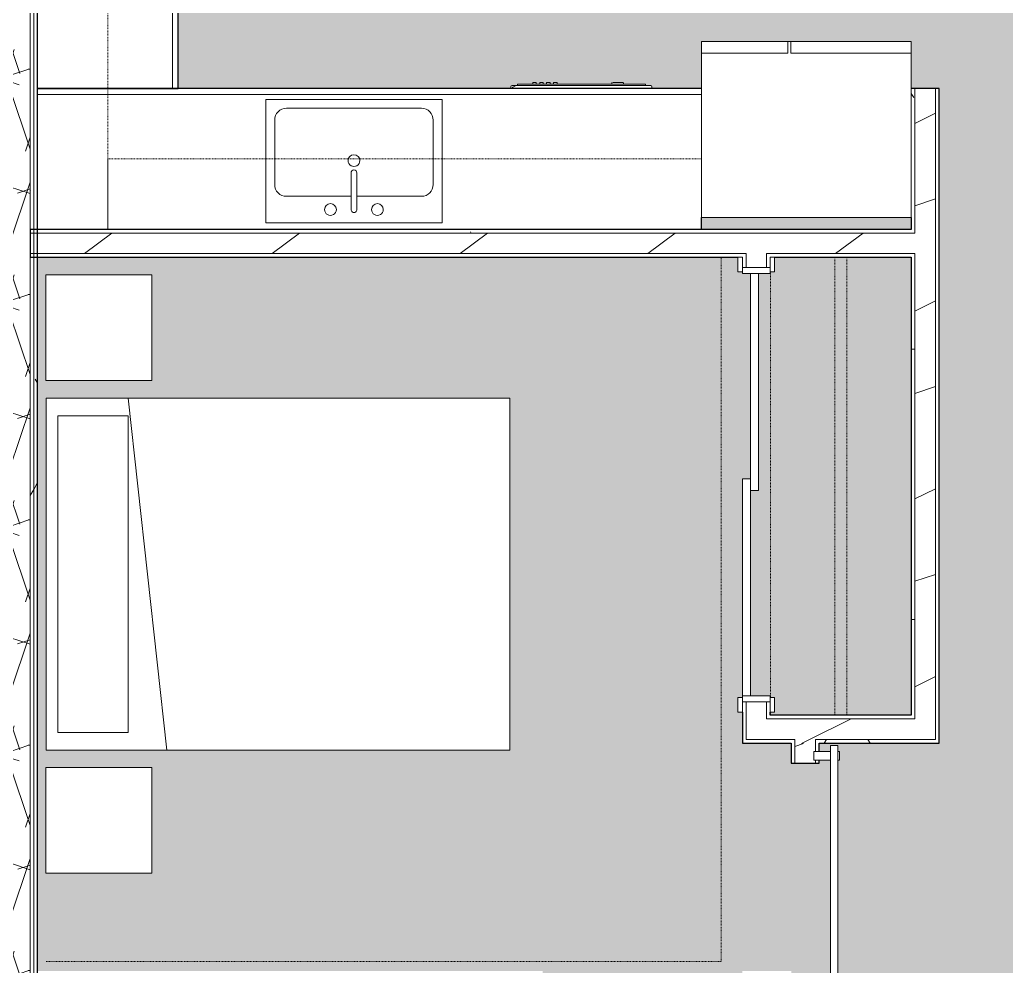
# Model space of a CAD drawing. Header units: inches. Extents: x -4830 to -242, y 9551 to 12925.
# Drawn here: x -2916.3 to -2748.3, y 10524 to 10685.3 of the extents above; entities that cross this region are included whole.
import ezdxf

# ---------------------------------------------------------------- set-up
doc = ezdxf.new("R2010")
doc.units = ezdxf.units.IN
doc.header["$MEASUREMENT"] = 0
doc.linetypes.add('Dash', pattern=[0.25, 0.125, -0.125])
for name, color, linetype, lineweight in [('0-1', 7, 'Continuous', 5), ('0-2', 7, 'Continuous', 9), ('A-AREA-PATT-1', 254, 'Continuous', 9), ('A-DOOR-1', 7, 'Continuous', 9), ('A-DOOR-2', 50, 'Continuous', 13), ('A-DOOR-3', 250, 'Continuous', 25), ('A-DOOR-FRAM-1', 50, 'Continuous', 13), ('A-WALL-1', 250, 'Continuous', 25), ('A-WALL-2', 7, 'Continuous', 9), ('A-WALL-PATT-1', 7, 'Continuous', 9), ('A-WALL-PATT-2', 8, 'Continuous', 9), ('A-WALL-PATT-3', 253, 'Continuous', 9), ('I-FURN-1', 7, 'Continuous', 9), ('I-FURN-HDLN-1', 7, 'Dash', 9), ('I-WALL-1', 250, 'Continuous', 25), ('P-SANR-FIXT-1', 7, 'Continuous', 9), ('Q-CASE-1', 250, 'Continuous', 25), ('Q-CASE-2', 7, 'Continuous', 9), ('Q-CASE-HDLN-1', 7, 'Dash', 9), ('Q-SPCQ-1', 7, 'Continuous', 9)]:
    doc.layers.add(name, color=color, linetype=linetype, lineweight=lineweight)
pattern_1 = [(0, (0, 0), (61.44, 15.36), [2.534, -43.546, 2.534, -43.546, -245.76]), (0, (0, 0), (61.44, 15.36), [-92.16, 2.534, -89.626, 2.534, -43.546, -107.52]), (0, (0, 0), (61.44, 15.36), [-230.4, 2.534, -28.186, 2.534, -74.266]), (120, (23.04, 7.68), (-44.02215, 45.5286), [2.534, -43.546, 2.534, -43.546, -245.76]), (120, (23.04, 7.68), (-44.02215, 45.5286), [-92.16, 2.534, -89.626, 2.534, -43.546, -107.52]), (120, (23.04, 7.68), (-44.02215, 45.5286), [-230.4, 2.534, -28.186, 2.534, -74.266]), (240, (30.72, 38.4), (-17.41785, -60.8886), [2.534, -43.546, 2.534, -43.546, -245.76]), (240, (30.72, 38.4), (-17.41785, -60.8886), [-92.16, 2.534, -89.626, 2.534, -43.546, -107.52]), (240, (30.72, 38.4), (-17.41785, -60.8886), [-230.4, 2.534, -28.186, 2.534, -74.266])]
pattern_2 = [(216.87, (12.795, 31.987), (95.9612857, 63.9749714), [15.994, -143.942]), (206.565, (31.987, 22.391), (-31.986981, -31.986924), [35.763, -35.763]), (198.435, (31.987, 6.397), (-63.974746, -31.987128), [20.231, -80.922])]

# ---------------------------------------------------------------- blocks, each defined once
blk = doc.blocks.new('FOLDING_SLIDING CLOSET - 72_ x 80_-1372823-FLOOR PLAN - 2ND FLOOR')
at = {"layer": 'A-DOOR-1'}
for p, q in [((-36.25, 3), (-38.75, 3)), ((-38.75, 3), (-38.75, 2.25)), ((-38.75, 2.25), (-36.25, 2.25)), ((-36.25, 2.25), (-36.25, 3)), ((38.75, 3), (36.25, 3)), ((36.25, 3), (36.25, 2.25)), ((36.25, 2.25), (38.75, 2.25)), ((38.75, 2.25), (38.75, 3)), ((-36.25, -2.5), (-38.75, -2.5)), ((-38.75, -2.5), (-38.75, -3.25)), ((-38.75, -3.25), (-36.25, -3.25)), ((-36.25, -3.25), (-36.25, -2.5)), ((38.75, -2.5), (36.25, -2.5)), ((36.25, -2.5), (36.25, -3.25)), ((36.25, -3.25), (38.75, -3.25)), ((38.75, -3.25), (38.75, -2.5))]:
    blk.add_line(p, q, dxfattribs=at)
at = {"layer": 'A-DOOR-2'}
for p, q in [((1, 2.25), (-36, 2.25)), ((-36, 2.25), (-36, 0.87)), ((1, 0.87), (1, 2.25)), ((-36, 0.87), (1, 0.87)), ((36, 0.87), (-1, 0.87)), ((-1, 0.87), (-1, -0.5)), ((36, -0.5), (36, 0.87)), ((-1, -0.5), (36, -0.5))]:
    blk.add_line(p, q, dxfattribs=at)
at = {"layer": 'A-DOOR-FRAM-1'}
for p, q in [((-36, 2.25), (-37, 2.25)), ((-37, 2.25), (-37, -2.5)), ((-36, -2.5), (-36, 2.25)), ((36, 2.25), (36, -2.5)), ((37, 2.25), (36, 2.25)), ((37, -2.5), (37, 2.25)), ((-37, -2.5), (-36, -2.5)), ((36, -2.5), (37, -2.5))]:
    blk.add_line(p, q, dxfattribs=at)
blk = doc.blocks.new('Refrigerator_-_Side-by-Side_6047 - 36_ X 30_-1372843-FLOOR PLAN - 2ND FLOOR')
at = {"layer": 'Q-SPCQ-1'}
for p, q in [((-17.88, 15.58), (17.87, 15.58)), ((-17.88, -14.42), (-17.88, 15.58)), ((-17.88, 15.58), (-3.13, 15.58)), ((-17.88, 15.58), (-17.88, 13.58)), ((-3.13, 13.58), (-3.13, 15.58)), ((-2.63, 15.58), (17.87, 15.58)), ((-2.63, 15.58), (-2.63, 13.58)), ((17.87, 15.58), (17.87, -14.42)), ((17.87, 13.58), (17.87, 15.58)), ((-3.13, 13.58), (-17.88, 13.58)), ((17.87, 13.58), (-2.63, 13.58)), ((17.87, -14.42), (-17.88, -14.42))]:
    blk.add_line(p, q, dxfattribs=at)
blk = doc.blocks.new('OD_CW_Base Cabinet - OD_CW_Base Cabinet-1965007-FLOOR PLAN - 2ND FLOOR')
at = {"layer": 'Q-CASE-1'}
for p, q in [((0.74, 24), (0.74, 22)), ((0.74, 0), (113.84, 0))]:
    blk.add_line(p, q, dxfattribs=at)
at = {"layer": 'Q-CASE-2'}
for p, q in [((0.74, 22), (0.74, 24)), ((0.74, 1), (113.84, 1)), ((113.84, 1), (0.74, 1)), ((113.84, 0), (0.74, 0))]:
    blk.add_line(p, q, dxfattribs=at)
blk = doc.blocks.new('Sink Kitchen-Single - 30_ x 21_-366345-FLOOR PLAN - 2ND FLOOR')
at = {"layer": 'P-SANR-FIXT-1'}
for p, q in [((15.62, 10.59), (-14.38, 10.59)), ((-14.38, 10.59), (-14.38, -10.41)), ((15.62, -10.41), (15.62, 10.59)), ((0.12, 8.34), (0.12, 2.09)), ((1.12, 8.34), (1.12, 2.09)), ((0.12, 6.09), (-10.88, 6.09)), ((12.12, 6.09), (1.12, 6.09)), ((-12.88, 4.09), (-12.88, -6.91)), ((14.12, -6.91), (14.12, 4.09)), ((-10.88, -8.91), (12.12, -8.91)), ((-14.38, -10.41), (15.62, -10.41))]:
    blk.add_line(p, q, dxfattribs=at)
for centre, radius, start, end in [((-3.38, 8.34), 1, 360, 180), ((0.62, 8.34), 0.5, 360, 180), ((4.62, 8.34), 1, 360, 180), ((-3.38, 8.34), 1, 180, 0), ((4.62, 8.34), 1, 180, 360), ((-10.88, 4.09), 2, 90, 180), ((12.12, 4.09), 2, 360, 90), ((0.62, 2.09), 0.5, 180, 0), ((0.62, 0), 1, 360, 180), ((0.62, 0), 1, 180, 0), ((-10.88, -6.91), 2, 180, 270), ((12.12, -6.91), 2, 270, 0)]:
    blk.add_arc(centre, radius, start, end, dxfattribs=at)
blk = doc.blocks.new('Dishwasher_15404 - 34_ counter-V48-FLOOR PLAN - 2ND FLOOR')
at = {"layer": 'Q-SPCQ-1'}
for p, q in [((26.68, 24), (26.38, 24)), ((26.87, 22.93), (26.87, 23.8)), ((26.87, 0.2), (26.87, 22.93)), ((26.87, 22.91), (27.12, 22.91)), ((27.12, 22.91), (27.12, 1.09)), ((27.37, 20.28), (27.12, 20.28)), ((27.37, 20.28), (27.37, 19.69)), ((27.12, 19.69), (27.37, 19.69)), ((27.37, 19.1), (27.12, 19.1)), ((27.12, 18.51), (27.37, 18.51)), ((27.37, 19.1), (27.37, 18.51)), ((27.37, 17.92), (27.12, 17.92)), ((27.12, 17.33), (27.37, 17.33)), ((27.37, 17.92), (27.37, 17.33)), ((27.37, 16.74), (27.12, 16.74)), ((27.12, 16.15), (27.37, 16.15)), ((27.37, 16.74), (27.37, 16.15)), ((27.37, 6.79), (27.12, 6.79)), ((27.37, 6.66), (27.37, 5.81)), ((27.37, 5.81), (27.37, 4.96)), ((27.12, 4.82), (27.37, 4.82)), ((26.87, 1.09), (27.12, 1.09)), ((26.38, 0), (26.68, 0))]:
    blk.add_line(p, q, dxfattribs=at)
for centre, radius, start, end in [((25.8, 22.93), 1.07, 360, 57.5725), ((26.68, 23.8), 0.197, 0, 90), ((26.68, 0.2), 0.197, 270, 360), ((26.68, 0.2), 0.197, 285, 345)]:
    blk.add_arc(centre, radius, start, end, dxfattribs=at)
blk = doc.blocks.new('OD_CW_Base Cabinet - OD_CW_Base Cabinet-1965008-FLOOR PLAN - 2ND FLOOR')
at = {"layer": 'Q-CASE-1'}
for p, q in [((0.74, 24), (0.74, 0)), ((0.74, 0), (133.01, 0))]:
    blk.add_line(p, q, dxfattribs=at)
at = {"layer": 'Q-CASE-2'}
for p, q in [((0.74, 1), (0.74, 24)), ((0.74, 0), (0.74, 1)), ((0.74, 1), (46.97, 1)), ((46.97, 1), (0.74, 1)), ((133.01, 0), (0.74, 0)), ((70.97, 1), (133.01, 1)), ((133.01, 1), (70.97, 1))]:
    blk.add_line(p, q, dxfattribs=at)
blk = doc.blocks.new('OD_CW_Upper Cabinet - OD_CW_Upper Cabinet-1965009-FLOOR PLAN - 2ND FLOOR')
at = {"layer": 'Q-CASE-HDLN-1'}
for p, q in [((0.74, -24), (0.74, -12)), ((0.74, -12), (157.01, -12)), ((157.01, -12), (157.01, -24)), ((157.01, -24), (0.74, -24))]:
    blk.add_line(p, q, dxfattribs=at)
blk = doc.blocks.new('Interior_barn_door_18732 - Interior_barn_door_18732-V107-FLOOR PLAN - 2ND FLOOR')
at = {"layer": 'A-DOOR-1'}
for p, q in [((-57.5, -1.47), (-59, -1.47)), ((-59, -1.47), (-59, -4.32)), ((-57.5, -4.32), (-57.5, -1.47)), ((20, -1.47), (18.5, -1.47)), ((18.5, -1.47), (18.5, -4.32)), ((20, -4.32), (20, -1.47)), ((-53.22, -4.32), (-60, -4.32)), ((-60, -4.95), (-60, -4.32)), ((-60, -5.57), (-60, -4.95)), ((-53.29, -4.23), (-52.82, -4.98)), ((-52.82, -4.92), (-53.29, -5.67)), ((-53.27, -4.23), (-52.79, -4.23)), ((-52.79, -4.23), (-52.31, -4.23)), ((-52.76, -4.98), (-52.29, -4.23)), ((-52.29, -5.67), (-52.76, -4.92)), ((-23.43, -4.32), (-52.36, -4.32)), ((-50.9, -4.07), (-24.9, -4.07)), ((-23.5, -4.23), (-23.03, -4.98)), ((-23.03, -4.92), (-23.5, -5.67)), ((-23.48, -4.23), (-23, -4.23)), ((-23, -4.23), (-22.52, -4.23)), ((-22.97, -4.98), (-22.5, -4.23)), ((-22.5, -5.67), (-22.97, -4.92)), ((21, -4.32), (-22.57, -4.32)), ((21, -4.32), (21, -4.95)), ((21, -4.95), (21, -5.57)), ((-60, -5.57), (-53.21, -5.57)), ((-59, -5.57), (-59, -5.85)), ((-59, -5.85), (-57.5, -5.85)), ((-57.5, -5.85), (-57.5, -5.57)), ((-53.56, -5.67), (-53.56, -6)), ((-52.06, -5.67), (-53.56, -5.67)), ((-52.06, -6), (-53.56, -6)), ((-52.37, -5.57), (-23.42, -5.57)), ((-52.06, -6), (-52.06, -5.67)), ((-24.9, -5.82), (-50.9, -5.82)), ((-23.73, -6), (-23.73, -5.67)), ((-22.23, -5.67), (-23.73, -5.67)), ((-22.23, -6), (-23.73, -6)), ((-23.44, -6.07), (-23.69, -6.07)), ((-23.69, -6.07), (-23.44, -6.07)), ((-23.35, -6.32), (-23.63, -6.32)), ((-23.63, -6.32), (-23.63, -6.57)), ((-23.63, -6.57), (-23.35, -6.57)), ((-23.59, -6.32), (-23.59, -6.57)), ((-22.69, -6.07), (-23.44, -6.07)), ((-23.41, -6.32), (-22.49, -6.32)), ((-22.49, -6.57), (-23.41, -6.57)), ((-23.32, -6.07), (-23.32, -6.32)), ((-23.32, -6.07), (-23.32, -6.32)), ((-22.82, -6.32), (-22.82, -6.07)), ((-22.82, -6.32), (-22.82, -6.07)), ((-22.44, -6.07), (-22.69, -6.07)), ((-22.69, -6.07), (-22.44, -6.07)), ((-22.49, -6.32), (-22.67, -6.32)), ((-22.67, -6.57), (-22.49, -6.57)), ((-22.58, -5.57), (21, -5.57)), ((-22.49, -6.32), (-22.49, -6.57)), ((-22.23, -5.67), (-22.23, -6)), ((-20.62, -6.57), (-20.62, -6.32)), ((18.5, -5.57), (18.5, -5.85)), ((18.5, -5.85), (20, -5.85)), ((20, -5.85), (20, -5.57))]:
    blk.add_line(p, q, dxfattribs=at)
for points, knots in [([(-23.63, -6.32), (-23.6, -6.32), (-23.54, -6.32), (-23.46, -6.32), (-23.43, -6.32)], [-0.72570661, -0.72570661, -0.72570661, -0.72570661, -0.67955891, -0.66350319, -0.66350319, -0.66350319, -0.66350319]), ([(-23.43, -6.57), (-23.46, -6.57), (-23.54, -6.57), (-23.6, -6.57), (-23.63, -6.57)], [0.66350319, 0.66350319, 0.66350319, 0.66350319, 0.67955891, 0.72570661, 0.72570661, 0.72570661, 0.72570661]), ([(-22.49, -6.32), (-22.52, -6.32), (-22.6, -6.32), (-22.69, -6.32), (-22.7, -6.32)], [-0.1486938, -0.1486938, -0.1486938, -0.1486938, -0.13013365, -0.08496789, -0.08496789, -0.08496789, -0.08496789]), ([(-22.68, -6.57), (-22.66, -6.57), (-22.61, -6.57), (-22.52, -6.57), (-22.49, -6.57)], [0.08496789, 0.08496789, 0.08496789, 0.08496789, 0.13013365, 0.1486938, 0.1486938, 0.1486938, 0.1486938]), ([(-22.49, -6.32), (-22.05, -6.32), (-21.63, -6.32), (-21.29, -6.32), (-20.97, -6.32), (-20.67, -6.32), (-20.62, -6.32), (-20.62, -6.32)], [-0.722227, -0.722227, -0.722227, -0.722227, -0.6854273, -0.6485379, -0.6054888, -0.5563887, -0.5098073, -0.5098073, -0.5098073, -0.5098073]), ([(-20.62, -6.57), (-20.62, -6.57), (-20.67, -6.57), (-20.97, -6.57), (-21.29, -6.57), (-21.63, -6.57), (-22.05, -6.57), (-22.49, -6.57)], [0.5098073, 0.5098073, 0.5098073, 0.5098073, 0.5563887, 0.6054888, 0.6485379, 0.6854273, 0.722227, 0.722227, 0.722227, 0.722227]), ([(-20.62, -6.32), (-20.62, -6.32), (-20.63, -6.32), (-20.69, -6.32), (-20.77, -6.32), (-20.79, -6.32)], [-0.50809684, -0.50809684, -0.50809684, -0.50809684, -0.4969616, -0.43765961, -0.42483944, -0.42483944, -0.42483944, -0.42483944]), ([(-20.79, -6.57), (-20.77, -6.57), (-20.69, -6.57), (-20.63, -6.57), (-20.62, -6.57), (-20.62, -6.57)], [0.42483944, 0.42483944, 0.42483944, 0.42483944, 0.43765961, 0.4969616, 0.50809684, 0.50809684, 0.50809684, 0.50809684])]:
    blk.add_open_spline(points, degree=3, knots=knots, dxfattribs=at)
for points in [[(-22.67, -6.32), (-22.65, -6.32), (-22.6, -6.32), (-22.5, -6.32)], [(-22.5, -6.57), (-22.6, -6.57), (-22.65, -6.57), (-22.67, -6.57)], [(-22.47, -6.32), (-22.52, -6.32), (-22.58, -6.32), (-22.65, -6.32)], [(-22.63, -6.57), (-22.57, -6.57), (-22.52, -6.57), (-22.47, -6.57)], [(-22.62, -6.32), (-22.58, -6.32), (-22.54, -6.32), (-22.5, -6.32)], [(-22.5, -6.57), (-22.54, -6.57), (-22.58, -6.57), (-22.62, -6.57)]]:
    blk.add_open_spline(points, degree=3, dxfattribs=at)
at = {"layer": 'A-DOOR-3'}
for p, q in [((-50.9, -4.07), (-55.9, -4.07)), ((-55.9, -4.07), (-55.9, -4.32)), ((-50.9, -4.33), (-50.9, -4.07)), ((-19.9, -4.07), (-24.9, -4.07)), ((-24.9, -4.07), (-24.9, -4.34)), ((-19.9, -4.34), (-19.9, -4.07)), ((-55.9, -5.57), (-55.9, -5.82)), ((-55.9, -5.82), (-53.56, -5.82)), ((-52.06, -5.82), (-50.9, -5.82)), ((-50.9, -5.82), (-50.9, -5.57)), ((-24.9, -5.55), (-24.9, -5.82)), ((-24.9, -5.82), (-23.73, -5.82)), ((-22.23, -5.82), (-19.9, -5.82)), ((-19.9, -5.82), (-19.9, -5.55))]:
    blk.add_line(p, q, dxfattribs=at)
blk = doc.blocks.new('OD_CW_Upper Cabinet - OD_CW_Upper Cabinet-1965010-FLOOR PLAN - 2ND FLOOR')
at = {"layer": 'Q-CASE-HDLN-1'}
for p, q in [((0.74, -24), (0.74, -12)), ((0.74, -12), (101.84, -12)), ((101.84, -12), (101.84, -24)), ((101.84, -24), (0.74, -24))]:
    blk.add_line(p, q, dxfattribs=at)
blk = doc.blocks.new('OD_CW_Closet - OD_CW_Closet-1690852-FLOOR PLAN - 2ND FLOOR')
at = {"layer": 'Q-CASE-HDLN-1'}
for p, q in [((78.78, 24), (0.74, 24)), ((0.74, 24), (0.74, 0.73)), ((78.78, 0), (78.78, 24)), ((0.74, 13), (78.78, 13)), ((0.74, 11), (78.78, 11)), ((3.24, 0), (75.74, 0)), ((78.24, 0), (78.78, 0))]:
    blk.add_line(p, q, dxfattribs=at)
blk = doc.blocks.new('Bed-Standard - Queen 60_ x 79_-V69-FLOOR PLAN - 2ND FLOOR')
at = {"layer": 'I-FURN-1'}
for p, q in [((40.69, 37.7), (-19.31, 37.7)), ((-19.31, 37.7), (-19.31, -41.3)), ((40.69, -41.3), (40.69, 37.7)), ((-16.31, 35.7), (-16.31, 23.7)), ((-16.31, 35.7), (37.69, 35.7)), ((37.69, 35.7), (37.69, 23.7)), ((40.69, 23.7), (-19.31, 17.13)), ((-16.31, 23.7), (37.69, 23.7)), ((-19.31, -41.3), (40.69, -41.3))]:
    blk.add_line(p, q, dxfattribs=at)
at = {"layer": 'I-FURN-HDLN-1'}
for p, q in [((-55.31, 37.7), (-55.31, -77.3)), ((-55.31, -77.3), (64.69, -77.3))]:
    blk.add_line(p, q, dxfattribs=at)
blk = doc.blocks.new('Table-Night Stand - 18_ x 18_ x 24_-1352623-FLOOR PLAN - 2ND FLOOR')
at = {"layer": 'I-FURN-1'}
for p, q in [((18.15, 18), (0.15, 18)), ((0.15, 18), (0.15, 0)), ((18.15, 0), (18.15, 18)), ((0.15, 0), (18.15, 0))]:
    blk.add_line(p, q, dxfattribs=at)
blk = doc.blocks.new('CTR - 1st Phase - Unit Layouts_rvt-1-FLOOR PLAN - 2ND FLOOR')
at = {"layer": 'A-WALL-PATT-1'}
h = blk.add_hatch(dxfattribs=at)
h.set_pattern_fill('FP_3', color=256, style=0, pattern_type=2)
h.set_pattern_definition(pattern_1)
h.paths.add_polyline_path([(-2763.85, 10566.76), (-2763.85, 10645.43), (-2764.47, 10645.43), (-2764.47, 10566.76)], flags=0)
h.paths.add_polyline_path([(-2764.47, 10648.93), (-2763.85, 10648.93), (-2763.85, 10673.55), (-2764.47, 10673.55), (-2764.47, 10649.55)], flags=0)
h = blk.add_hatch(dxfattribs=at)
h.set_pattern_fill('FP_3', color=256, style=0, pattern_type=2)
h.set_pattern_definition(pattern_1)
h.paths.add_polyline_path([(-2828.02, 10648.93), (-2764.47, 10648.93), (-2764.47, 10649.55), (-2913.32, 10649.55), (-2913.32, 10648.93), (-2832.66, 10648.93)], flags=0)
h = blk.add_hatch(dxfattribs=at)
h.set_pattern_fill('FP_3', color=256, style=0, pattern_type=2)
h.set_pattern_definition(pattern_1)
h.paths.add_polyline_path([(-2780.8, 10562.01), (-2759.72, 10562.01), (-2759.72, 10562.63), (-2780.8, 10562.63)], flags=0)
h.paths.add_polyline_path([(-2784.3, 10562.01), (-2784.3, 10562.63), (-2792.62, 10562.63), (-2792.56, 10562.01), (-2784.92, 10562.01)], flags=0)
h = blk.add_hatch(dxfattribs=at)
h.set_pattern_fill('FP_3', color=256, style=0, pattern_type=2)
h.set_pattern_definition(pattern_1)
h.paths.add_polyline_path([(-2780.17, 10475.14), (-2780.17, 10481.58), (-2780.8, 10481.58), (-2780.8, 10475.14)], flags=0)
h.paths.add_polyline_path([(-2780.17, 10483.08), (-2780.17, 10522.58), (-2780.8, 10522.58), (-2780.8, 10483.08), (-2780.69, 10483.08)], flags=0)
h.paths.add_polyline_path([(-2780.8, 10558.58), (-2780.17, 10558.58), (-2780.17, 10559.08), (-2780.8, 10559.08)], flags=0)
h.paths.add_polyline_path([(-2780.17, 10560.58), (-2780.17, 10562.01), (-2780.8, 10562.01), (-2780.8, 10560.58), (-2780.43, 10560.58)], flags=0)
at = {"layer": 'A-WALL-PATT-2'}
h = blk.add_hatch(dxfattribs=at)
h.set_pattern_fill('FP_7', color=256, style=0, pattern_type=2)
h.set_pattern_definition(pattern_2)
h.paths.add_polyline_path([(-2763.84, 10566.13), (-2760.35, 10566.13), (-2760.35, 10673.55), (-2763.85, 10673.55), (-2763.85, 10566.13)], flags=0)
h = blk.add_hatch(dxfattribs=at)
h.set_pattern_fill('FP_7', color=256, style=0, pattern_type=2)
h.set_pattern_definition(pattern_2)
h.paths.add_polyline_path([(-2808.66, 10645.43), (-2763.85, 10645.43), (-2763.85, 10648.93), (-2914.57, 10648.93), (-2914.57, 10645.43), (-2828.02, 10645.43)], flags=0)
h = blk.add_hatch(dxfattribs=at)
h.set_pattern_fill('FP_7', color=256, style=0, pattern_type=2)
h.set_pattern_definition(pattern_2)
h.paths.add_polyline_path([(-2763.85, 10562.63), (-2760.35, 10562.63), (-2760.35, 10566.13), (-2789.12, 10566.11), (-2789.12, 10562.63), (-2775.34, 10562.63)], flags=0)
h = blk.add_hatch(dxfattribs=at)
h.set_pattern_fill('FP_7', color=256, style=0, pattern_type=2)
h.set_pattern_definition(pattern_2)
h.paths.add_polyline_path([(-2780.8, 10475.13), (-2780.8, 10481.58), (-2781.08, 10481.58), (-2781.08, 10483.08), (-2780.8, 10483.08), (-2780.8, 10522.58), (-2784.3, 10522.55), (-2784.3, 10475.13), (-2781.08, 10475.13)], flags=0)
h.paths.add_polyline_path([(-2781.08, 10558.58), (-2780.8, 10558.58), (-2780.8, 10559.08), (-2781.08, 10559.08), (-2781.08, 10560.58), (-2780.8, 10560.58), (-2780.8, 10562.63), (-2784.3, 10562.63), (-2784.3, 10558.58)], flags=0)
at = {"layer": 'A-WALL-1'}
for p, q in [((-2759.72, 10673.55), (-2764.47, 10673.55)), ((-2759.72, 10566.76), (-2759.72, 10673.55)), ((-2764.47, 10651.55), (-2764.47, 10649.55)), ((-2764.47, 10649.55), (-2914.57, 10649.55)), ((-2914.57, 10649.55), (-2914.57, 10644.8)), ((-2914.57, 10644.8), (-2794, 10644.8)), ((-2787.75, 10644.8), (-2764.47, 10644.8)), ((-2764.47, 10644.8), (-2764.47, 10566.76)), ((-2793.25, 10567.3), (-2793.25, 10562.01)), ((-2788.5, 10566.76), (-2788.5, 10567.3)), ((-2764.47, 10566.76), (-2788.5, 10566.76)), ((-2759.72, 10562.63), (-2759.72, 10566.76)), ((-2759.72, 10562.01), (-2759.72, 10562.63)), ((-2793.25, 10562.01), (-2792.62, 10562.01)), ((-2792.62, 10562.01), (-2788.5, 10562.01)), ((-2788.5, 10562.01), (-2784.92, 10562.01)), ((-2784.92, 10562.01), (-2784.92, 10558.58)), ((-2780.17, 10560.58), (-2780.17, 10562.01)), ((-2780.17, 10562.01), (-2759.72, 10562.01)), ((-2780.17, 10558.58), (-2780.17, 10559.08)), ((-2784.92, 10558.58), (-2780.17, 10558.58))]:
    blk.add_line(p, q, dxfattribs=at)
at = {"layer": 'A-WALL-2'}
for p, q in [((-2763.85, 10648.93), (-2763.85, 10673.55)), ((-2760.35, 10566.76), (-2760.35, 10673.55)), ((-2764.47, 10648.93), (-2914.57, 10648.93)), ((-2763.85, 10648.93), (-2764.47, 10648.93)), ((-2792.62, 10645.43), (-2914.57, 10645.43)), ((-2792.62, 10645.43), (-2792.62, 10644.8)), ((-2792.62, 10644.8), (-2792.62, 10643.05)), ((-2789.12, 10645.43), (-2789.12, 10644.8)), ((-2764.47, 10645.43), (-2789.12, 10645.43)), ((-2789.12, 10644.8), (-2789.12, 10643.05)), ((-2763.85, 10645.43), (-2764.47, 10645.43)), ((-2763.85, 10566.76), (-2763.85, 10645.43)), ((-2792.62, 10569.05), (-2792.62, 10562.63)), ((-2789.12, 10569.05), (-2789.12, 10566.13)), ((-2788.5, 10566.13), (-2789.12, 10566.13)), ((-2763.85, 10566.13), (-2788.5, 10566.13)), ((-2763.85, 10566.76), (-2763.85, 10566.13)), ((-2760.35, 10566.76), (-2760.35, 10566.13)), ((-2760.35, 10566.13), (-2760.35, 10562.63)), ((-2789.12, 10562.63), (-2792.62, 10562.63)), ((-2788.5, 10562.63), (-2789.12, 10562.63)), ((-2784.3, 10562.63), (-2788.5, 10562.63)), ((-2784.3, 10562.63), (-2784.3, 10562.01)), ((-2780.8, 10562.63), (-2780.8, 10562.01)), ((-2760.35, 10562.63), (-2780.8, 10562.63)), ((-2784.3, 10562.01), (-2784.3, 10558.58)), ((-2780.8, 10562.01), (-2780.8, 10560.58)), ((-2780.8, 10559.08), (-2780.8, 10558.58))]:
    blk.add_line(p, q, dxfattribs=at)
at = {"layer": '0-2'}
for name, p, rotation in [('OD_CW_Base Cabinet - OD_CW_Base Cabinet-1965008-FLOOR PLAN - 2ND FLOOR', (-2889.32, 10672.81), 89.99999999996975), ('OD_CW_Upper Cabinet - OD_CW_Upper Cabinet-1965009-FLOOR PLAN - 2ND FLOOR', (-2889.32, 10806.56), 269.9999999999746), ('OD_CW_Base Cabinet - OD_CW_Base Cabinet-1965007-FLOOR PLAN - 2ND FLOOR', (-2799.49, 10673.55), 180), ('Dishwasher_15404 - 34_ counter-V48-FLOOR PLAN - 2ND FLOOR', (-2808.66, 10647.18), 89.99999999996899), ('Sink Kitchen-Single - 30_ x 21_-366345-FLOOR PLAN - 2ND FLOOR', (-2858.78, 10661.27), 180), ('Bed-Standard - Queen 60_ x 79_-V69-FLOOR PLAN - 2ND FLOOR', (-2874.14, 10580.11), 89.99999999995094), ('FOLDING_SLIDING CLOSET - 72_ x 80_-1372823-FLOOR PLAN - 2ND FLOOR', (-2791, 10606.05), 89.99999999995859), ('OD_CW_Closet - OD_CW_Closet-1690852-FLOOR PLAN - 2ND FLOOR', (-2788.47, 10645.54), 269.9999999999516), ('Table-Night Stand - 18_ x 18_ x 24_-1352623-FLOOR PLAN - 2ND FLOOR', (-2893.85, 10623.66), 89.9999999999465), ('Interior_barn_door_18732 - Interior_barn_door_18732-V107-FLOOR PLAN - 2ND FLOOR', (-2782.55, 10540.58), 89.99999999996984), ('Table-Night Stand - 18_ x 18_ x 24_-1352623-FLOOR PLAN - 2ND FLOOR', (-2893.85, 10539.72), 89.99999999995094)]:
    blk.add_blockref(name, p, dxfattribs=dict(at, rotation=rotation))
for name, p in [('Refrigerator_-_Side-by-Side_6047 - 36_ X 30_-1372843-FLOOR PLAN - 2ND FLOOR', (-2782.35, 10665.97)), ('OD_CW_Upper Cabinet - OD_CW_Upper Cabinet-1965010-FLOOR PLAN - 2ND FLOOR', (-2902.06, 10673.55))]:
    blk.add_blockref(name, p, dxfattribs=at)
blk = doc.blocks.new('CTR - 1st Phase - Common Walls_rvt-1-FLOOR PLAN - 2ND FLOOR')
at = {"layer": 'A-AREA-PATT-1'}
h = blk.add_hatch(color=256, dxfattribs=at)
h.paths.add_polyline_path([(-2913.32, 10455.44), (-2882.07, 10455.44), (-2882.07, 10457.3), (-2877.32, 10457.3), (-2877.32, 10455.44), (-2871.3, 10455.44), (-2871.3, 10462.89), (-2871.17, 10463.85), (-2870.8, 10464.75), (-2870.21, 10465.52), (-2869.44, 10466.11), (-2868.54, 10466.49), (-2867.5, 10466.61), (-2866.19, 10466.61), (-2866.53, 10469.64), (-2867.72, 10470.64), (-2868.29, 10471.64), (-2868.65, 10473.15), (-2868.82, 10474.64), (-2868.65, 10476.63), (-2868.11, 10478.64), (-2867.38, 10480.64), (-2866.45, 10482.64), (-2865.06, 10484.64), (-2864.06, 10485.64), (-2863.14, 10486.16), (-2861.82, 10486.64), (-2860.82, 10486.64), (-2859.45, 10486.14), (-2858.58, 10485.64), (-2857.58, 10484.64), (-2856.2, 10482.64), (-2855.26, 10480.64), (-2854.54, 10478.64), (-2854, 10476.63), (-2853.86, 10474.22), (-2854, 10473.15), (-2854.09, 10472.64), (-2854.36, 10471.64), (-2854.92, 10470.64), (-2856.11, 10469.64), (-2856.46, 10466.61), (-2855.07, 10466.61), (-2854.11, 10466.49), (-2853.21, 10466.11), (-2852.44, 10465.52), (-2851.85, 10464.75), (-2851.47, 10463.85), (-2851.35, 10462.57), (-2851.35, 10455.44), (-2843.32, 10455.44), (-2843.32, 10479.16), (-2784.92, 10479.16), (-2784.92, 10518.42), (-2793.25, 10518.42), (-2793.25, 10523.17), (-2784.92, 10523.17), (-2784.92, 10522.55), (-2780.17, 10522.58), (-2780.17, 10483.08), (-2778.23, 10483.08), (-2778.23, 10484.69), (-2778.48, 10484.69), (-2778.48, 10520.69), (-2778.23, 10520.69), (-2778.23, 10559.08), (-2780.17, 10559.08), (-2780.17, 10558.58), (-2784.92, 10558.58), (-2784.92, 10562.01), (-2793.25, 10562.01), (-2793.25, 10567.3), (-2794, 10567.3), (-2794, 10569.8), (-2793.25, 10569.8), (-2793.25, 10607.05), (-2791.87, 10607.05), (-2791.87, 10642.05), (-2793.25, 10642.05), (-2793.25, 10642.3), (-2794, 10642.3), (-2794, 10644.8), (-2913.32, 10644.8), (-2913.32, 10523.17), (-2827.25, 10523.17), (-2827.25, 10522.3), (-2863.25, 10522.3), (-2863.25, 10519.3), (-2827.25, 10519.3), (-2827.25, 10518.42), (-2913.32, 10518.42), (-2913.32, 10482.42), (-2877.32, 10482.42), (-2877.32, 10477.3), (-2882.07, 10477.3), (-2882.07, 10477.67), (-2913.32, 10477.67), (-2913.32, 10474.22)], flags=0)
h.paths.add_polyline_path([(-2720.72, 10475.39), (-2722.47, 10475.39), (-2722.47, 10511.39), (-2720.72, 10511.39), (-2720.72, 10475.76)], flags=0)
h.paths.add_polyline_path([(-2733.7, 10473.39), (-2720.72, 10473.45), (-2720.72, 10475.39), (-2718.72, 10475.39), (-2718.72, 10476.39), (-2717.72, 10476.39), (-2717.72, 10727.77), (-2733.85, 10727.77), (-2733.85, 10745.77), (-2729.85, 10745.77), (-2729.85, 10781.77), (-2733.85, 10781.77), (-2733.85, 10799.77), (-2717.72, 10799.77), (-2717.72, 10809.64), (-2718.67, 10809.64), (-2718.67, 10814.39), (-2717.72, 10814.39), (-2717.72, 10842.51), (-2749.97, 10842.51), (-2749.97, 10814.39), (-2748.67, 10814.39), (-2748.67, 10809.64), (-2754.72, 10809.64), (-2754.72, 10842.51), (-2791.71, 10842.51), (-2791.71, 10845.89), (-2829.74, 10845.89), (-2829.74, 10842.51), (-2881.82, 10842.51), (-2881.82, 10841.2), (-2886.57, 10841.2), (-2886.57, 10842.51), (-2913.32, 10842.51), (-2913.32, 10810.57), (-2886.57, 10810.57), (-2886.57, 10811.2), (-2881.82, 10811.2), (-2881.82, 10805.82), (-2889.32, 10805.82), (-2889.32, 10673.55), (-2832.66, 10673.55), (-2832.61, 10673.91), (-2832.47, 10674.05), (-2831.57, 10674.07), (-2831.57, 10674.3), (-2828.95, 10674.3), (-2828.95, 10674.55), (-2828.36, 10674.55), (-2828.36, 10674.3), (-2827.77, 10674.3), (-2827.77, 10674.55), (-2827.18, 10674.55), (-2827.18, 10674.3), (-2826.59, 10674.3), (-2826.59, 10674.55), (-2826, 10674.55), (-2826, 10674.3), (-2825.4, 10674.3), (-2825.4, 10674.55), (-2824.81, 10674.55), (-2824.81, 10674.3), (-2815.32, 10674.3), (-2815.32, 10674.55), (-2813.62, 10674.55), (-2813.62, 10674.3), (-2809.76, 10674.3), (-2809.76, 10674.05), (-2808.86, 10674.05), (-2808.66, 10673.86), (-2808.66, 10673.55), (-2800.22, 10673.55), (-2800.22, 10681.55), (-2764.47, 10681.55), (-2764.47, 10673.55), (-2759.72, 10673.55), (-2759.72, 10562.01), (-2780.17, 10562.01), (-2780.17, 10560.58), (-2778.23, 10560.58), (-2778.14, 10561.58), (-2776.98, 10561.58), (-2776.98, 10560.58), (-2776.7, 10560.58), (-2776.7, 10559.08), (-2776.98, 10559.08), (-2776.98, 10520.69), (-2776.73, 10520.69), (-2776.73, 10518.35), (-2776.55, 10518.35), (-2776.55, 10516.85), (-2776.73, 10516.85), (-2776.73, 10488.52), (-2776.55, 10488.52), (-2776.55, 10487.02), (-2776.73, 10487.02), (-2776.73, 10484.69), (-2776.98, 10484.69), (-2776.98, 10483.08), (-2776.7, 10483.08), (-2776.73, 10481.58), (-2776.98, 10481.58), (-2777.06, 10480.58), (-2778.23, 10480.58), (-2778.23, 10481.58), (-2780.17, 10481.58), (-2780.17, 10476.39), (-2758.72, 10476.39), (-2758.72, 10475.39), (-2756.72, 10475.39), (-2756.72, 10473.45), (-2756.1, 10473.39)], flags=0)
h.paths.add_polyline_path([(-2776.23, 10517.23), (-2776.23, 10517.91), (-2775.98, 10517.91), (-2775.98, 10517.23)], flags=0)
h.paths.add_polyline_path([(-2776.23, 10518.09), (-2776.23, 10519.79), (-2775.98, 10519.79), (-2775.98, 10518.09)], flags=0)
h.paths.add_polyline_path([(-2911.85, 10539.87), (-2911.85, 10557.87), (-2893.85, 10557.87), (-2893.85, 10539.87), (-2909.86, 10539.87)], flags=0)
h.paths.add_polyline_path([(-2832.85, 10560.8), (-2911.85, 10560.8), (-2911.85, 10620.8), (-2832.85, 10620.8), (-2832.85, 10614.86)], flags=0)
h.paths.add_polyline_path([(-2764.47, 10566.76), (-2764.47, 10644.8), (-2787.75, 10644.8), (-2787.75, 10642.3), (-2788.5, 10642.3), (-2788.5, 10642.05), (-2790.5, 10642.05), (-2790.5, 10605.05), (-2791.87, 10605.05), (-2791.87, 10570.05), (-2788.5, 10570.05), (-2788.5, 10569.8), (-2787.75, 10569.8), (-2787.75, 10567.3), (-2788.5, 10567.3), (-2788.5, 10566.76), (-2773.84, 10566.76)], flags=0)
h.paths.add_polyline_path([(-2903.66, 10623.8), (-2911.85, 10623.8), (-2911.85, 10641.8), (-2893.85, 10641.8), (-2893.85, 10623.8)], flags=0)
h.paths.add_polyline_path([(-2764.47, 10649.55), (-2764.47, 10651.55), (-2800.22, 10651.55), (-2800.22, 10649.55), (-2766.26, 10649.55)], flags=0)
h.paths.add_polyline_path([(-2817.35, 10718.26), (-2824.85, 10718.26), (-2824.85, 10802.26), (-2789.85, 10802.26), (-2789.85, 10796.26), (-2788.85, 10796.26), (-2788.85, 10724.26), (-2789.85, 10724.26), (-2789.85, 10718.26), (-2800.22, 10718.26)], flags=0)
h.paths.add_polyline_path([(-2762.16, 10733.26), (-2773.85, 10733.26), (-2773.85, 10793.26), (-2743.85, 10793.26), (-2743.85, 10733.26), (-2761.65, 10733.26)], flags=0)
h.paths.add_polyline_path([(-2885.95, 10814.2), (-2911.73, 10814.2), (-2911.73, 10839.2), (-2885.73, 10839.2), (-2885.73, 10814.2)], flags=0)
h.paths.add_polyline_path([(-2721.2, 10815.79), (-2721.56, 10815.79), (-2721.56, 10816.29), (-2738.11, 10816.29), (-2738.17, 10815.79), (-2738.24, 10815.79), (-2738.24, 10816.29), (-2747.92, 10816.29), (-2747.92, 10841.54), (-2719.92, 10841.54), (-2719.92, 10816.29), (-2721.03, 10816.29), (-2721.11, 10815.79)], flags=0)
at = {"layer": 'A-WALL-PATT-1'}
h = blk.add_hatch(dxfattribs=at)
h.set_pattern_fill('FP_3', color=256, style=0, pattern_type=2)
h.set_pattern_definition(pattern_1)
h.paths.add_polyline_path([(-2914.57, 10454.81), (-2913.95, 10454.81), (-2913.95, 10645.43), (-2914.57, 10645.43), (-2914.57, 10455.44)], flags=0)
h.paths.add_polyline_path([(-2914.26, 10648.93), (-2913.95, 10648.93), (-2913.95, 10843.14), (-2914.57, 10843.14), (-2914.57, 10648.93)], flags=0)
h = blk.add_hatch(dxfattribs=at)
h.set_pattern_fill('FP_3', color=256, style=0, pattern_type=2)
h.set_pattern_definition(pattern_1)
h.paths.add_polyline_path([(-2913.32, 10455.44), (-2913.32, 10645.43), (-2913.95, 10645.43), (-2913.95, 10455.44)], flags=0)
h.paths.add_polyline_path([(-2913.95, 10648.93), (-2913.32, 10648.93), (-2913.32, 10843.14), (-2913.95, 10843.14), (-2913.95, 10679.05)], flags=0)
at = {"layer": 'A-WALL-PATT-3'}
h = blk.add_hatch(dxfattribs=at)
h.set_pattern_fill('FP_28', color=256, style=0, pattern_type=2)
h.set_pattern_definition([(161.57, (0.96, 0.96), (-7.6802237, -0.0009796), [0, -54.643, 6.067, 0]), (18.43, (-0.96, 0.96), (-7.6802237, 0.0009796), [0, -54.643, 6.067, 0]), (108.43, (0.96, 0.96), (3.8382953, -19.2013653), [18.211, -42.499]), (71.57, (-0.96, 0.96), (3.8382953, 19.2013653), [18.211, -42.499])])
h.paths.add_polyline_path([(-2914.57, 10454.19), (-2914.57, 10843.41), (-2918.07, 10843.41), (-2918.07, 10454.19)], flags=0)
at = {"layer": 'A-WALL-2'}
for p, q in [((-2914.57, 10843.41), (-2914.57, 10455.44)), ((-2913.95, 10843.41), (-2913.95, 10455.44))]:
    blk.add_line(p, q, dxfattribs=at)
at = {"layer": 'I-WALL-1'}
blk.add_line((-2913.32, 10455.44), (-2913.32, 10843.41), dxfattribs=at)

msp = doc.modelspace()

# ---------------------------------------------------------------- block references
at = {"layer": '0-1'}
for name in ['CTR - 1st Phase - Common Walls_rvt-1-FLOOR PLAN - 2ND FLOOR', 'CTR - 1st Phase - Unit Layouts_rvt-1-FLOOR PLAN - 2ND FLOOR']:
    msp.add_blockref(name, (0, 0), dxfattribs=at)

doc.saveas('drawing.dxf')
